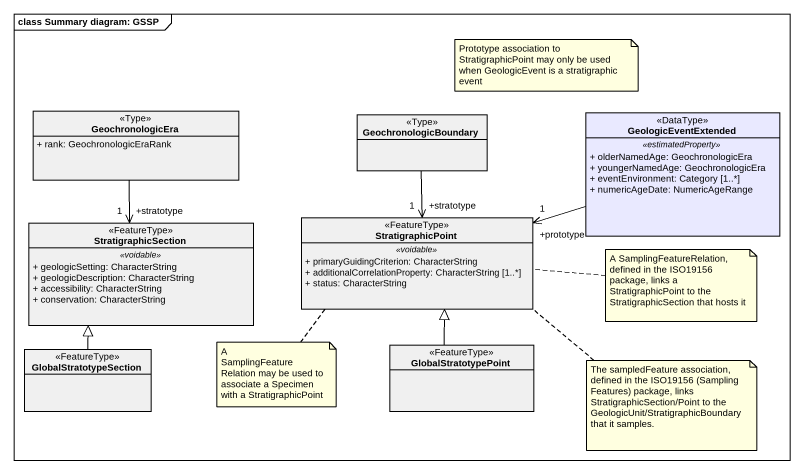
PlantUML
@startuml
mainframe class Summary diagram: GSSP
hide circle
hide empty members
skinparam classAttributeIconSize 0
class GeochronologicEra <<Type>> #F0F0F0 {
  + rank: GeochronologicEraRank
}
class GeochronologicBoundary <<Type>> #F0F0F0
class GeologicEventExtended <<DataType>> #E9E9FF {
  .. <<estimatedProperty>> ..
  + olderNamedAge: GeochronologicEra
  + youngerNamedAge: GeochronologicEra
  + eventEnvironment: Category [1..*]
  + numericAgeDate: NumericAgeRange
}
class StratigraphicSection <<FeatureType>> #F0F0F0 {
  .. <<voidable>> ..
  + geologicSetting: CharacterString
  + geologicDescription: CharacterString
  + accessibility: CharacterString
  + conservation: CharacterString
}
class StratigraphicPoint <<FeatureType>> #F0F0F0 {
  .. <<voidable>> ..
  + primaryGuidingCriterion: CharacterString
  + additionalCorrelationProperty: CharacterString [1..*]
  + status: CharacterString
}
class GlobalStratotypeSection <<FeatureType>> #F0F0F0
class GlobalStratotypePoint <<FeatureType>> #F0F0F0
GeochronologicEra --> "+stratotype\n1" StratigraphicSection
GeochronologicBoundary --> "+stratotype\n1" StratigraphicPoint
GeologicEventExtended -left-> "+prototype\n1" StratigraphicPoint
GlobalStratotypeSection -up-|> StratigraphicSection
GlobalStratotypePoint -up-|> StratigraphicPoint
note as N1
  Prototype association to StratigraphicPoint may only be used when GeologicEvent is a stratigraphic event
end note
note right of StratigraphicPoint : A SamplingFeatureRelation, defined in the ISO19156 package, links a StratigraphicPoint to the StratigraphicSection that hosts it
note bottom of StratigraphicPoint : A SamplingFeatureRelation may be used to associate a Specimen with a StratigraphicPoint
note right of StratigraphicPoint : The sampledFeature association, defined in the ISO19156 (Sampling Features) package, links StratigraphicSection/Point to the GeologicUnit/StratigraphicBoundary that it samples.
@enduml
